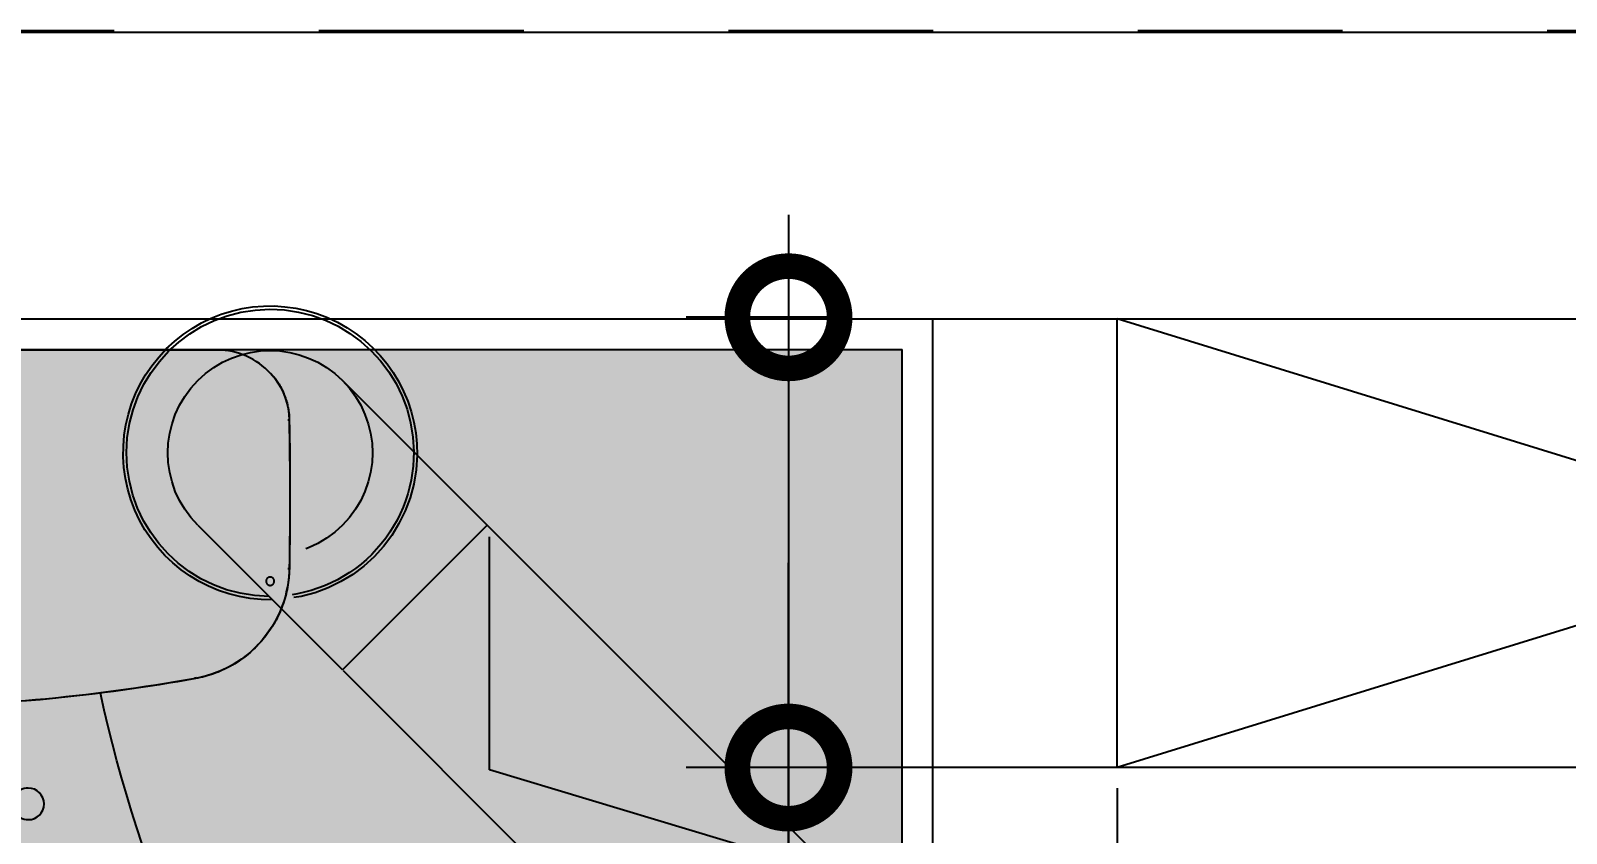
# Model space of a CAD drawing. Header units: metres. Extents: x -23 to 570, y -54 to 184.
# Drawn here: x -1.591 to -0.841, y 52.058 to 52.45 of the extents above; entities that cross this region are included whole.
import ezdxf
from ezdxf.xclip import XClip

# ---------------------------------------------------------------- set-up
doc = ezdxf.new("R2010")
doc.units = ezdxf.units.M
doc.header["$XCLIPFRAME"] = 0
doc.header["$PDMODE"] = 35
for name, pattern in [('DASHEDX2', [1.5, 1, -0.5]), ('PUC$0$DASHEDX2', [1.5, 1, -0.5]), ('PUC$0$HIDDEN2', [0.1875, 0.125, -0.0625])]:
    doc.linetypes.add(name, pattern=pattern)
for name, color, linetype in [('1', 232, 'DASHEDX2'), ('ARQ-DIM', 2, 'Continuous'), ('PUC$0$ARQ-ALV ACAB', 4, 'Continuous'), ('PUC$0$ARQ-ALV OSSO', 5, 'Continuous'), ('PUC$0$ARQ-ENCH', 1, 'Continuous'), ('PUC$0$ARQ-HID', 7, 'Continuous'), ('PUC$0$ARQ-PRJ', 7, 'PUC$0$DASHEDX2'), ('PUC$0$ARQ-SIM', 1, 'Continuous')]:
    doc.layers.add(name, color=color, linetype=linetype)
doc.layers.add('PUC$0$ARQ-FORRO', color=9, linetype='Continuous', lineweight=5)
doc.styles.add('Adesa', font='ARIALN.TTF')
doc.dimstyles.new('ADESA 1-0050', dxfattribs={"dimtxt": 0.1, "dimasz": 0.1, "dimexe": 0.05, "dimexo": 0.05, "dimgap": 0.03, "dimtad": 1, "dimdec": 1, "dimlfac": 100, "dimzin": 12, "dimtxsty": 'Adesa', "dimblk": 'DOTSMALL', "dimcen": 1, "dimdle": 0.05, "dimclrd": 1, "dimclre": 1, "dimclrt": 256, "dimazin": 3, "dimtm": 1e-09, "dimtfac": 1, "dimtdec": 1, "dimtmove": 1, "dimatfit": 0, "dimldrblk": 'DOTSMALL', "dimfxl": 0.8, "dimtvp": 2, "dimtolj": 1, "dimtzin": 0, "dimarcsym": 0})

# ---------------------------------------------------------------- blocks, each defined once
blk = doc.blocks.new('_DotSmall')
at = {"color": 0, "linetype": 'ByBlock', "const_width": 0.5}
blk.add_lwpolyline([(-0.0625, 0, 1), (0.0625, 0, 1)], format="xyb", close=True, dxfattribs=at)
blk = doc.blocks.new('*D1059')
at = {"layer": 'ARQ-DIM', "color": 1, "lineweight": -2, "transparency": 16777216}
for p, q in [((-1.22061, 52.36001), (-1.22061, 52.03999)), ((-1.20005, 52.31001), (-1.27061, 52.31001)), ((-1.01709, 52.08999), (-1.27061, 52.08999))]:
    blk.add_line(p, q, dxfattribs=at)
at = {"layer": 'Defpoints', "color": 0, "transparency": 16777216}
for p in [(-1.15005, 52.31001), (-1.22061, 52.08999), (-0.96709, 52.08999)]:
    blk.add_point(p, dxfattribs=at)
at = {"layer": 'ARQ-DIM', "color": 1, "lineweight": -2, "transparency": 16777216, "xscale": 0.1, "yscale": 0.1, "zscale": 0.1}
for p, rotation in [((-1.22061, 52.31001), 90), ((-1.22061, 52.08999), 270)]:
    blk.add_blockref('_DotSmall', p, dxfattribs=dict(at, rotation=rotation))
at = {"layer": 'ARQ-DIM', "transparency": 16777216, "insert": (-1.30081, 52.2), "char_height": 0.1, "attachment_point": 5, "rotation": 90, "style": 'Adesa'}
blk.add_mtext('\\A1;22', dxfattribs=at)
blk = doc.blocks.new('*D1060')
at = {"layer": 'ARQ-DIM', "color": 1, "lineweight": -2, "transparency": 16777216}
for p, q in [((-1.36667, 52.08881), (-1.36667, 52.20276)), ((-1.22061, 52.08999), (-1.22061, 52.18999)), ((-1.22061, 52.04499), (-1.36667, 52.08881)), ((-1.01709, 52.08999), (-1.27061, 52.08999)), ((-1.22061, 51.99999), (-1.22061, 52.08999)), ((-1.22061, 51.99999), (-1.22061, 52.08999)), ((-1.10709, 51.99999), (-1.27061, 51.99999)), ((-1.22061, 51.99999), (-1.22061, 51.89999))]:
    blk.add_line(p, q, dxfattribs=at)
at = {"layer": 'Defpoints', "color": 0, "transparency": 16777216}
for p in [(-1.22061, 52.08999), (-0.96709, 52.08999), (-1.05709, 51.99999)]:
    blk.add_point(p, dxfattribs=at)
at = {"layer": 'ARQ-DIM', "color": 1, "lineweight": -2, "transparency": 16777216, "xscale": 0.1, "yscale": 0.1, "zscale": 0.1}
for p, rotation in [((-1.22061, 52.08999), 270), ((-1.22061, 51.99999), 90)]:
    blk.add_blockref('_DotSmall', p, dxfattribs=dict(at, rotation=rotation))
at = {"layer": 'ARQ-DIM', "transparency": 16777216, "insert": (-1.44772, 52.14579), "char_height": 0.1, "attachment_point": 5, "rotation": 90, "style": 'Adesa'}
blk.add_mtext('\\A1;9', dxfattribs=at)
blk = doc.blocks.new('*D1082')
at = {"layer": 'ARQ-DIM', "color": 1, "lineweight": -2, "transparency": 16777216}
for p, q in [((-1.06005, 52.07999), (-1.06005, 51.66235)), ((-0.35004, 51.83999), (-0.35004, 51.66235)), ((-1.11005, 51.71235), (-0.30004, 51.71235))]:
    blk.add_line(p, q, dxfattribs=at)
at = {"layer": 'Defpoints', "color": 0, "transparency": 16777216}
for p in [(-1.06005, 52.12999, 0), (-0.35004, 51.88999, 0), (-0.35004, 51.71235)]:
    blk.add_point(p, dxfattribs=at)
at = {"layer": 'ARQ-DIM', "color": 1, "lineweight": -2, "transparency": 16777216, "xscale": 0.1, "yscale": 0.1, "zscale": 0.1, "rotation": 180}
blk.add_blockref('_DotSmall', (-1.06005, 51.71235), dxfattribs=at)
at = {"layer": 'ARQ-DIM', "color": 1, "lineweight": -2, "transparency": 16777216, "xscale": 0.1, "yscale": 0.1, "zscale": 0.1}
blk.add_blockref('_DotSmall', (-0.35004, 51.71235), dxfattribs=at)
at = {"layer": 'ARQ-DIM', "transparency": 16777216, "insert": (-0.70505, 51.79256), "char_height": 0.1, "attachment_point": 5, "style": 'Adesa'}
blk.add_mtext('\\A1;71', dxfattribs=at)
blk = doc.blocks.new('PUC$0$ARQ-HID-BACIA CX')
blk.add_line((-0.00007, -0.175), (-0.00007, 0.175))
for points in [[(-0.01372, -0.19568), (-0.01423, -0.19605), (-0.01474, -0.19641), (-0.01526, -0.19677), (-0.01578, -0.19712), (-0.01631, -0.19746), (-0.01684, -0.19778), (-0.01739, -0.1981), (-0.01793, -0.19841), (-0.01849, -0.1987), (-0.01904, -0.19899), (-0.01961, -0.19927), (-0.02018, -0.19954), (-0.02075, -0.19979), (-0.02133, -0.20004), (-0.02191, -0.20027), (-0.02249, -0.2005), (-0.02308, -0.20072), (-0.02368, -0.20092), (-0.02427, -0.20111), (-0.02487, -0.2013), (-0.02548, -0.20147), (-0.02608, -0.20163), (-0.02669, -0.20178), (-0.02731, -0.20192), (-0.02792, -0.20205), (-0.02854, -0.20217), (-0.02916, -0.20227), (-0.02978, -0.20237), (-0.0304, -0.20246), (-0.03102, -0.20253), (-0.03165, -0.20259), (-0.03227, -0.20264), (-0.0329, -0.20268), (-0.03353, -0.2027), (-0.03415, -0.20273, -0.00878), (-0.10679, -0.20277), (-0.10794, -0.20271), (-0.10908, -0.20264), (-0.11022, -0.20256), (-0.11136, -0.20247), (-0.11249, -0.20236), (-0.11363, -0.20223), (-0.11476, -0.20207), (-0.11588, -0.20188), (-0.11701, -0.20166), (-0.11812, -0.20142), (-0.11924, -0.20116), (-0.12034, -0.20086), (-0.12144, -0.20055), (-0.12254, -0.20021), (-0.12362, -0.19986), (-0.1247, -0.19948), (-0.12577, -0.19908), (-0.12684, -0.19866), (-0.12789, -0.19822), (-0.12893, -0.19776), (-0.12997, -0.19727), (-0.13099, -0.19677), (-0.13201, -0.19624), (-0.13301, -0.19569), (-0.134, -0.19512), (-0.13498, -0.19453), (-0.13595, -0.19392), (-0.1369, -0.19329), (-0.13784, -0.19264), (-0.13877, -0.19197), (-0.13969, -0.19129), (-0.14058, -0.19058), (-0.14147, -0.18986), (-0.14234, -0.18912), (-0.14319, -0.18836), (-0.14403, -0.18758), (-0.14485, -0.18679), (-0.14566, -0.18598), (-0.14645, -0.18515), (-0.14722, -0.18431), (-0.14798, -0.18345), (-0.14872, -0.18257), (-0.14943, -0.18168), (-0.15013, -0.18078), (-0.15082, -0.17986), (-0.15148, -0.17893), (-0.15212, -0.17799), (-0.15275, -0.17703), (-0.15335, -0.17606), (-0.15393, -0.17508), (-0.1545, -0.17408), (-0.15504, -0.17308), (-0.15556, -0.17206), (-0.15607, -0.17103), (-0.15655, -0.17), (-0.15702, -0.16895), (-0.15746, -0.1679), (-0.15788, -0.16683), (-0.15827, -0.16576), (-0.15863, -0.16468), (-0.15897, -0.16359), (-0.15928, -0.16249), (-0.15957, -0.16138), (-0.15985, -0.16027), (-0.16011, -0.15916), (-0.16036, -0.15805), (-0.16061, -0.15693), (-0.16138, -0.15249), (-0.16215, -0.14805), (-0.1629, -0.1436), (-0.16363, -0.13915), (-0.16433, -0.1347), (-0.165, -0.13024), (-0.16565, -0.12578), (-0.16628, -0.12132), (-0.16689, -0.11685), (-0.16747, -0.11238), (-0.16803, -0.10791), (-0.16857, -0.10344), (-0.16909, -0.09896), (-0.16958, -0.09448), (-0.17005, -0.09), (-0.1705, -0.08551), (-0.17092, -0.08102), (-0.17132, -0.07653), (-0.1717, -0.07204)], [(-0.01328, -0.19509), (-0.01328, -0.1951), (-0.01328, -0.1951), (-0.01327, -0.19509), (-0.01324, -0.19506), (-0.01322, -0.19504), (-0.01316, -0.19498), (-0.01311, -0.19493), (-0.01299, -0.19482), (-0.01286, -0.1947), (-0.01279, -0.19463), (-0.01264, -0.19449), (-0.01247, -0.19434), (-0.01155, -0.19352, 0.212488), (-0.00007, -0.16772), (-0.00007, 0.16772, 0.212488)], [(-0.01361, -0.19549, 0.018828), (-0.01319, -0.19505)]]:
    blk.add_lwpolyline(points, format="xyb")
at = {"ltscale": 0.000466036}
blk.add_lwpolyline([(-0.01328, -0.1951), (-0.01334, -0.19517, -0.017665), (-0.01364, -0.19551, -0.039631), (-0.01377, -0.19562, -0.158216), (-0.03415, -0.20265, -0.008778), (-0.10679, -0.2027), (-0.10952, -0.20259), (-0.11224, -0.20234), (-0.11494, -0.20196), (-0.11763, -0.20144), (-0.12028, -0.2008), (-0.1229, -0.20002), (-0.12547, -0.19912), (-0.128, -0.19809), (-0.13048, -0.19694), (-0.13289, -0.19567), (-0.13524, -0.19428), (-0.13752, -0.19278), (-0.13972, -0.19116), (-0.14184, -0.18945), (-0.14388, -0.18763), (-0.14582, -0.18571), (-0.14766, -0.1837), (-0.14941, -0.1816), (-0.15105, -0.17942), (-0.15258, -0.17716), (-0.15399, -0.17483), (-0.1553, -0.17243), (-0.15648, -0.16997), (-0.15754, -0.16746), (-0.15848, -0.1649), (-0.15929, -0.1623), (-0.15997, -0.15966), (-0.16053, -0.15692, -0.044623), (-0.17457, 0, -0.044623)], format="xyb", dxfattribs=at)
for points in [[(-0.24148, -0.13086), (-0.23351, -0.12822), (-0.22532, -0.12562), (-0.21715, -0.12313), (-0.20903, -0.12077), (-0.2008, -0.11849), (-0.19248, -0.1163), (-0.1842, -0.11422), (-0.17602, -0.11228), (-0.16776, -0.11042), (-0.16765, -0.1104)], [(0, 0.16772), (0, -0.16772)], [(-0.01146, -0.19362), (-0.01162, -0.19376), (-0.0117, -0.19383), (-0.01186, -0.19397), (-0.01234, -0.19439), (-0.01264, -0.19465), (-0.01284, -0.19483), (-0.0129, -0.19489), (-0.01296, -0.19494), (-0.01301, -0.19499), (-0.01305, -0.19503), (-0.0131, -0.19507)]]:
    blk.add_lwpolyline(points)
blk.add_lwpolyline([(-0.21411, -0.07516, 1), (-0.22955, -0.07516, 1)], format="xyb", close=True)
at = {"ltscale": 0.003392}
blk.add_lwpolyline([(-0.15984, -0.15679), (-0.16053, -0.15692)], dxfattribs=at)
at = {"ltscale": 0.00179}
blk.add_lwpolyline([(-0.00045, -0.16772), (-0.00008, -0.16772)], dxfattribs=at)
at = {"ltscale": 0.00311}
blk.add_lwpolyline([(-0.10678, -0.20206), (-0.10679, -0.2027)], dxfattribs=at)
at = {"ltscale": 0.002755}
blk.add_lwpolyline([(-0.03417, -0.20208), (-0.03415, -0.20265)], dxfattribs=at)
blk = doc.blocks.new('PUC$0$pl apto tipo 4 puc')
at = {"layer": 'PUC$0$ARQ-FORRO'}
h = blk.add_hatch(color=256, dxfattribs=at)
h.dxf.hatch_style = 1
h.paths.add_polyline_path([(0.36683, -1.0538), (0.36683, -1.9838), (1.16683, -1.9838), (1.16683, -2.2931), (2.89561, -2.2931), (2.8956, -1.05381)])
at = {"layer": 'PUC$0$ARQ-ALV ACAB', "elevation": 0}
for points in [[(0.36683, -1.9838), (1.16683, -1.9838), (1.16683, -2.29311)], [(2.89561, -2.2931), (1.16683, -2.29311)]]:
    blk.add_lwpolyline(points, dxfattribs=at)
at = {"layer": 'PUC$0$ARQ-ALV OSSO', "elevation": 0}
blk.add_lwpolyline([(0.35183, -1.9988), (1.15183, -1.9988), (1.15183, -2.30811)], dxfattribs=at)
blk.add_lwpolyline([(1.06183, -2.30809), (0.35183, -2.30811), (0.35183, -2.0888), (1.06183, -2.0888)], close=True, dxfattribs=at)
at = {"layer": 'PUC$0$ARQ-ALV OSSO'}
for points in [[(4.66182, -2.30809), (0.3518, -2.30811)], [(4.66831, -2.44809), (0.35267, -2.44811)]]:
    blk.add_lwpolyline(points, dxfattribs=at)
at = {"layer": 'PUC$0$ARQ-FORRO', "elevation": -0.00001}
blk.add_lwpolyline([(0.36683, -1.0538), (0.36683, -1.9838), (1.16683, -1.9838), (1.16683, -2.2931), (2.89561, -2.2931), (2.8956, -1.05381)], close=True, dxfattribs=at)
at = {"layer": 'PUC$0$ARQ-SIM'}
blk.add_lwpolyline([(0.35169, -2.30811), (1.06183, -2.0888)], dxfattribs=at)
at = {"layer": 'PUC$0$ARQ-SIM', "elevation": 0}
blk.add_lwpolyline([(0.35183, -2.0888), (1.06183, -2.30811)], dxfattribs=at)
at = {"layer": 'PUC$0$ARQ-HID', "lineweight": -2, "extrusion": (0, 0, -1), "xscale": -1, "zscale": -1, "rotation": 90.00006226801071}
blk.add_blockref('PUC$0$ARQ-HID-BACIA CX', (-1.66902, -2.2929, 0), dxfattribs=at)
blk = doc.blocks.new('PUC$0$E3')
for p, q in [((302.21545, -376.06931), (302.31545, -376.06931)), ((302.31545, -376.16931), (302.31545, -376.06931)), ((302.21545, -376.16931), (302.31545, -376.16931))]:
    blk.add_line(p, q)
at = {"linetype": 'PUC$0$HIDDEN2', "ltscale": 0.1}
blk.add_circle((302.25981, -376.07496), 0.00202, dxfattribs=at)
for radius, start, end in [(0.07178, 44.15719, 315.84978), (0.07017, 45.45042, 314.55686), (0.05, 90, 270)]:
    blk.add_arc((302.21545, -376.11931), radius, start, end)
blk.add_arc((302.21545, -376.11931), 0.05, 270, 90, dxfattribs=at)
at = {"linetype": 'PUC$0$HIDDEN2', "ltscale": 0.2}
for radius, start, end in [(0.07017, 314.55686, 45.45042), (0.07178, 315.84978, 44.15719)]:
    blk.add_arc((302.21545, -376.11931), radius, start, end, dxfattribs=at)
blk = doc.blocks.new('PUC$0$A$C7ca64b08')
at = {"layer": 'PUC$0$ARQ-PRJ', "ltscale": 50}
for p, q in [((-1.01776, 5.06766), (-0.07467, 4.12457)), ((-1.08816, 4.99664), (-0.14507, 4.05355))]:
    blk.add_line(p, q, dxfattribs=at)
at = {"layer": 'PUC$0$ARQ-PRJ', "ltscale": 0.5, "xscale": -1, "rotation": 135.0000000000002}
blk.add_blockref('PUC$0$E3', (-480.77894, -47.1549), dxfattribs=at)
blk = doc.blocks.new('PUC')
at = {"layer": 'PUC$0$ARQ-ALV OSSO', "color": 6, "rotation": 180}
blk.add_blockref('PUC$0$pl apto tipo 4 puc', (0.00178, 50.00119, 0), dxfattribs=at)
at = {"layer": 'PUC$0$ARQ-ENCH'}
blk.add_blockref('PUC$0$A$C7ca64b08', (-0.35004, 47.14075), dxfattribs=at)
blk = doc.blocks.new('est-lo-07-6sb-r00')
at = {"layer": '1'}
blk.add_lwpolyline([(-35, 245.003526), (-273.377168, 245.003526)], dxfattribs=at)

msp = doc.modelspace()

# ---------------------------------------------------------------- block references
at = {"linetype": 'Continuous'}
ref = msp.add_blockref('est-lo-07-6sb-r00', (0, 50), dxfattribs=dict(at, xscale=0.01, yscale=0.01, zscale=0.01))
XClip(ref).set_block_clipping_path([(-2382.224773505, -448.6564912002), (3871.2509198365, 448.1901377692)])
msp.add_blockref('PUC', (0, 0))

# ---------------------------------------------------------------- dimensions: what is measured, and where the dimension line sits
at = {"layer": 'ARQ-DIM'}
for p1, picture, middle in [((-1.15005, 52.31001), '*D1059', (-1.30081, 52.2)), ((-1.05709, 51.99999), '*D1060', (-1.44772, 52.11881))]:
    dim = msp.add_linear_dim(base=(-1.22061, 52.08999), p1=p1, p2=(-0.96709, 52.08999), angle=270, dimstyle='ADESA 1-0050', dxfattribs=at)
    dim.commit()
    dim.dimension.update_dxf_attribs({"geometry": picture, "text_midpoint": middle})
dim = msp.add_linear_dim(base=(-0.35004, 51.71235, -0.00001), p1=(-1.06005, 52.12999, 0), p2=(-0.35004, 51.88999, 0), dimstyle='ADESA 1-0050', override={"dimdec": 0}, dxfattribs=at)
dim.commit()
dim.dimension.update_dxf_attribs({"geometry": '*D1082', "text_midpoint": (-0.70505, 51.79256, -0.00001)})

doc.saveas('drawing.dxf')
